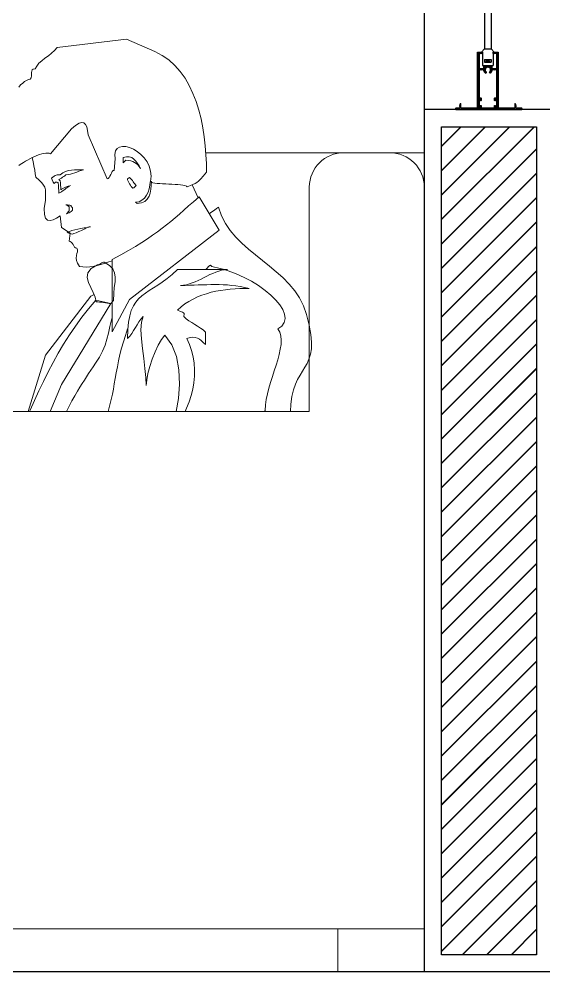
# Model space of a CAD drawing. Header units: inches. Extents: x 0.9 to 45.9, y 0.4 to 30.4.
# Drawn here: x 28.966 to 29.574, y 2.502 to 3.607 of the extents above; entities that cross this region are included whole.
import ezdxf

# ---------------------------------------------------------------- set-up
doc = ezdxf.new("R2010")
doc.units = ezdxf.units.IN
doc.header["$MEASUREMENT"] = 0
for name, color, linetype in [('MUEBLES', 8, 'Continuous'), ('MUROS', 9, 'Continuous'), ('S-VIDRIO', 4, 'Continuous'), ('SOMBREADO', 1, 'Continuous')]:
    doc.layers.add(name, color=color, linetype=linetype)
doc.layers.add('personas', color=21, linetype='Continuous', lineweight=0)

# ---------------------------------------------------------------- blocks, each defined once
blk = doc.blocks.new('*X44')
at = {"color": 0}
for p, q in [((881.03, 241.8), (882.17, 242.95)), ((881.03, 241.98), (882, 242.95)), ((881.03, 242.15), (881.82, 242.95)), ((881.03, 242.33), (881.64, 242.95)), ((881.03, 242.51), (881.46, 242.95)), ((881.03, 242.68), (881.29, 242.95)), ((881.03, 242.86), (881.11, 242.95)), ((881.03, 241.62), (881.68, 242.27)), ((881.03, 241.45), (881.68, 242.1)), ((881.03, 241.27), (881.68, 241.92)), ((881.03, 241.09), (881.68, 241.74)), ((881.03, 240.92), (881.68, 241.57)), ((881.03, 240.74), (881.68, 241.39)), ((881.03, 240.56), (881.68, 241.21)), ((881.03, 240.39), (881.68, 241.04)), ((881.03, 240.21), (881.68, 240.86)), ((881.03, 240.03), (881.68, 240.68)), ((881.03, 239.86), (881.68, 240.51)), ((881.03, 239.68), (881.68, 240.33)), ((881.03, 239.5), (881.68, 240.15)), ((881.03, 239.33), (881.68, 239.98)), ((881.03, 239.15), (881.68, 239.8)), ((881.03, 238.97), (881.68, 239.62)), ((881.03, 238.8), (881.68, 239.45)), ((881.03, 238.62), (881.68, 239.27)), ((881.03, 238.44), (881.68, 239.09)), ((881.03, 238.27), (881.68, 238.92)), ((881.03, 238.09), (881.68, 238.74)), ((881.7, 242.3), (882.35, 242.95)), ((881.88, 242.3), (882.53, 242.95)), ((882.05, 242.3), (882.7, 242.95)), ((882.23, 242.3), (882.88, 242.95)), ((882.41, 242.3), (883.06, 242.95)), ((882.58, 242.3), (883.23, 242.95)), ((882.76, 242.3), (883.28, 242.81)), ((882.94, 242.3), (883.28, 242.64)), ((883.11, 242.3), (883.28, 242.46)), ((888.28, 242.33), (888.89, 242.95)), ((888.28, 242.51), (888.71, 242.95)), ((888.28, 242.69), (888.54, 242.95)), ((888.28, 242.86), (888.36, 242.95)), ((888.42, 242.3), (889.07, 242.95)), ((888.59, 242.3), (889.24, 242.95)), ((888.77, 242.3), (889.42, 242.95)), ((888.95, 242.3), (889.6, 242.95)), ((889.12, 242.3), (889.77, 242.95)), ((889.3, 242.3), (889.95, 242.95)), ((889.48, 242.3), (890.13, 242.95)), ((889.65, 242.3), (890.3, 242.95)), ((889.83, 242.3), (890.48, 242.95)), ((889.88, 242.17), (890.53, 242.82)), ((889.88, 241.99), (890.53, 242.64)), ((889.88, 241.81), (890.53, 242.46)), ((889.88, 241.64), (890.53, 242.29)), ((889.88, 241.46), (890.53, 242.11)), ((889.88, 241.28), (890.53, 241.93)), ((889.88, 241.11), (890.53, 241.76)), ((889.88, 240.93), (890.53, 241.58)), ((889.88, 240.75), (890.53, 241.4)), ((889.88, 240.57), (890.53, 241.22)), ((889.88, 240.4), (890.53, 241.05)), ((889.88, 240.22), (890.53, 240.87)), ((889.88, 240.04), (890.53, 240.69)), ((889.88, 239.87), (890.53, 240.52)), ((889.88, 239.69), (890.53, 240.34)), ((889.88, 239.51), (890.53, 240.16)), ((889.88, 239.34), (890.53, 239.99)), ((889.88, 239.16), (890.53, 239.81)), ((889.88, 238.98), (890.53, 239.63)), ((889.88, 238.81), (890.53, 239.46)), ((889.88, 238.63), (890.53, 239.28)), ((889.88, 238.45), (890.53, 239.1)), ((889.88, 238.28), (890.53, 238.93)), ((889.88, 238.1), (890.53, 238.75)), ((881.03, 237.91), (881.68, 238.56)), ((881.03, 237.74), (881.68, 238.39)), ((881.03, 237.56), (881.68, 238.21)), ((881.03, 237.38), (881.68, 238.03)), ((881.03, 237.2), (881.68, 237.85)), ((881.03, 237.03), (881.68, 237.68)), ((881.03, 236.85), (881.68, 237.5)), ((881.03, 236.67), (881.68, 237.32)), ((881.03, 236.5), (881.68, 237.15)), ((881.03, 236.32), (881.68, 236.97)), ((881.03, 236.14), (881.68, 236.79)), ((881.03, 235.97), (881.68, 236.62)), ((881.03, 235.79), (881.68, 236.44)), ((881.03, 235.61), (881.68, 236.26)), ((881.03, 235.44), (881.68, 236.09)), ((881.03, 235.26), (881.68, 235.91)), ((881.03, 235.08), (881.68, 235.73)), ((881.03, 234.91), (881.68, 235.56)), ((881.03, 234.73), (881.68, 235.38)), ((881.03, 234.2), (882.17, 235.35)), ((881.03, 234.38), (882, 235.35)), ((881.03, 234.55), (881.82, 235.35)), ((881.03, 234.02), (881.68, 234.67)), ((881.03, 233.85), (881.68, 234.5)), ((881.03, 233.67), (881.68, 234.32)), ((881.7, 234.7), (882.35, 235.35)), ((881.88, 234.7), (882.53, 235.35)), ((882.05, 234.7), (882.7, 235.35)), ((882.23, 234.7), (882.88, 235.35)), ((882.41, 234.7), (883.06, 235.35)), ((882.58, 234.7), (883.23, 235.35)), ((882.76, 234.7), (883.41, 235.35)), ((882.94, 234.7), (883.59, 235.35)), ((883.11, 234.7), (883.76, 235.35)), ((883.29, 234.7), (885.34, 236.75)), ((883.47, 234.7), (885.52, 236.75)), ((883.64, 234.7), (885.69, 236.75)), ((883.82, 234.7), (885.87, 236.75)), ((883.88, 234.58), (886.05, 236.75)), ((883.88, 235.46), (885.16, 236.75)), ((883.88, 235.64), (884.99, 236.75)), ((883.88, 235.81), (884.81, 236.75)), ((883.88, 235.99), (884.63, 236.75)), ((883.88, 236.17), (884.46, 236.75)), ((883.88, 236.34), (884.28, 236.75)), ((883.88, 236.52), (884.1, 236.75)), ((883.88, 236.7), (883.93, 236.75)), ((883.9, 234.42), (884.6, 235.12)), ((883.92, 234.27), (884.54, 234.89)), ((883.96, 234.13), (884.53, 234.69)), ((884.01, 234), (884.54, 234.53)), ((884.06, 233.88), (884.57, 234.38)), ((885.35, 235.87), (886.22, 236.75)), ((885.59, 235.93), (886.4, 236.75)), ((885.78, 235.95), (886.58, 236.75)), ((885.94, 235.94), (886.76, 236.75)), ((886.09, 235.91), (886.93, 236.75)), ((886.23, 235.86), (887.11, 236.75)), ((886.35, 235.81), (887.29, 236.75)), ((886.46, 235.74), (887.46, 236.75)), ((886.53, 233.51), (887.68, 234.66)), ((886.56, 235.67), (887.64, 236.75)), ((886.57, 233.38), (887.66, 234.47)), ((886.65, 235.59), (887.68, 236.61)), ((886.74, 235.49), (887.68, 236.43)), ((886.75, 233.91), (888.18, 235.35)), ((886.81, 235.39), (887.68, 236.25)), ((886.88, 235.28), (887.68, 236.08)), ((886.94, 235.16), (887.68, 235.9)), ((886.96, 234.3), (888.01, 235.35)), ((886.98, 235.03), (887.68, 235.72)), ((887.01, 234.88), (887.68, 235.55)), ((887.01, 234.53), (887.83, 235.35)), ((887.03, 234.72), (887.68, 235.37)), ((887.71, 234.7), (888.36, 235.35)), ((887.89, 234.7), (888.54, 235.35)), ((888.06, 234.7), (888.71, 235.35)), ((888.24, 234.7), (888.89, 235.35)), ((888.42, 234.7), (889.07, 235.35)), ((888.59, 234.7), (889.24, 235.35)), ((888.77, 234.7), (889.42, 235.35)), ((888.95, 234.7), (889.6, 235.35)), ((889.12, 234.7), (889.77, 235.35)), ((889.3, 234.7), (890.53, 235.92)), ((889.48, 234.7), (890.53, 235.74)), ((889.66, 234.7), (890.53, 235.57)), ((889.83, 234.7), (890.53, 235.39)), ((889.88, 237.92), (890.53, 238.57)), ((889.88, 237.75), (890.53, 238.4)), ((889.88, 237.57), (890.53, 238.22)), ((889.88, 237.39), (890.53, 238.04)), ((889.88, 237.22), (890.53, 237.87)), ((889.88, 237.04), (890.53, 237.69)), ((889.88, 236.86), (890.53, 237.51)), ((889.88, 236.69), (890.53, 237.34)), ((889.88, 236.51), (890.53, 237.16)), ((889.88, 236.33), (890.53, 236.98)), ((889.88, 236.16), (890.53, 236.81)), ((889.88, 235.98), (890.53, 236.63)), ((889.88, 235.8), (890.53, 236.45)), ((889.88, 235.63), (890.53, 236.28)), ((889.88, 235.45), (890.53, 236.1)), ((889.88, 234.56), (890.53, 235.21)), ((889.88, 234.39), (890.53, 235.04)), ((889.88, 234.21), (890.53, 234.86)), ((889.88, 234.03), (890.53, 234.68)), ((889.88, 233.86), (890.53, 234.51)), ((889.88, 233.68), (890.53, 234.33)), ((881.03, 233.49), (881.68, 234.14)), ((881.03, 233.32), (881.68, 233.97)), ((881.03, 233.14), (881.68, 233.79)), ((881.03, 232.96), (881.68, 233.61)), ((881.03, 232.79), (881.68, 233.44)), ((881.03, 232.61), (881.68, 233.26)), ((881.03, 232.43), (881.68, 233.08)), ((881.03, 232.26), (881.68, 232.91)), ((881.03, 232.08), (881.68, 232.73)), ((881.03, 231.9), (881.68, 232.55)), ((881.03, 231.72), (881.68, 232.37)), ((881.03, 231.55), (881.68, 232.2)), ((881.03, 231.37), (881.68, 232.02)), ((881.03, 231.19), (881.68, 231.84)), ((881.03, 231.02), (881.68, 231.67)), ((881.03, 230.84), (881.68, 231.49)), ((881.03, 230.66), (881.68, 231.31)), ((881.03, 230.49), (881.68, 231.14)), ((881.03, 230.31), (881.68, 230.96)), ((881.03, 230.13), (881.68, 230.78)), ((881.03, 229.96), (881.68, 230.61)), ((881.03, 229.78), (881.68, 230.43)), ((881.03, 229.6), (881.68, 230.25)), ((881.03, 229.43), (881.68, 230.08)), ((881.03, 229.25), (881.68, 229.9)), ((884.12, 233.76), (884.61, 234.25)), ((884.19, 233.65), (884.66, 234.13)), ((884.26, 233.55), (884.73, 234.01)), ((884.34, 233.45), (884.8, 233.91)), ((884.43, 233.36), (884.89, 233.82)), ((886.65, 233.29), (887.62, 234.26)), ((886.77, 233.23), (887.54, 234)), ((886.96, 233.24), (887.34, 233.62)), ((889.88, 233.5), (890.53, 234.15)), ((889.88, 233.33), (890.53, 233.98)), ((889.88, 233.15), (890.53, 233.8)), ((889.88, 232.97), (890.53, 233.62)), ((889.88, 232.8), (890.53, 233.45)), ((889.88, 232.62), (890.53, 233.27)), ((889.88, 232.44), (890.53, 233.09)), ((889.88, 232.27), (890.53, 232.92)), ((889.88, 232.09), (890.53, 232.74)), ((889.88, 231.91), (890.53, 232.56)), ((889.88, 231.74), (890.53, 232.39)), ((889.88, 231.56), (890.53, 232.21)), ((889.88, 231.38), (890.53, 232.03)), ((889.88, 231.21), (890.53, 231.86)), ((889.88, 231.03), (890.53, 231.68)), ((889.88, 230.85), (890.53, 231.5)), ((889.88, 230.68), (890.53, 231.33)), ((889.88, 230.5), (890.53, 231.15)), ((889.88, 230.32), (890.53, 230.97)), ((889.88, 230.14), (890.53, 230.79)), ((889.88, 229.97), (890.53, 230.62)), ((889.88, 229.79), (890.53, 230.44)), ((889.88, 229.61), (890.53, 230.26)), ((889.88, 229.44), (890.53, 230.09)), ((889.88, 229.26), (890.53, 229.91)), ((881.03, 229.07), (881.68, 229.72)), ((881.03, 228.9), (881.68, 229.55)), ((881.03, 228.72), (881.68, 229.37)), ((881.03, 228.54), (881.68, 229.19)), ((881.03, 228.37), (881.68, 229.02)), ((881.03, 228.19), (881.68, 228.84)), ((881.03, 228.01), (881.68, 228.66)), ((881.03, 227.84), (881.68, 228.49)), ((881.03, 227.66), (881.68, 228.31)), ((881.03, 227.48), (881.68, 228.13)), ((881.03, 227.31), (881.68, 227.96)), ((881.03, 227.13), (881.68, 227.78)), ((881.03, 226.95), (881.68, 227.6)), ((881.03, 226.78), (881.68, 227.43)), ((881.03, 226.6), (881.68, 227.25)), ((881.03, 226.42), (881.68, 227.07)), ((881.03, 226.24), (881.68, 226.89)), ((881.03, 226.07), (881.68, 226.72)), ((881.03, 225.89), (881.68, 226.54)), ((881.03, 225.71), (881.68, 226.36)), ((881.03, 225.54), (881.68, 226.19)), ((881.03, 225.36), (881.68, 226.01)), ((881.03, 225.18), (881.68, 225.83)), ((881.03, 225.01), (881.68, 225.66)), ((881.03, 224.83), (881.68, 225.48)), ((889.88, 229.08), (890.53, 229.73)), ((889.88, 228.91), (890.53, 229.56)), ((889.88, 228.73), (890.53, 229.38)), ((889.88, 228.55), (890.53, 229.2)), ((889.88, 228.38), (890.53, 229.03)), ((889.88, 228.2), (890.53, 228.85)), ((889.88, 228.02), (890.53, 228.67)), ((889.88, 227.85), (890.53, 228.5)), ((889.88, 227.67), (890.53, 228.32)), ((889.88, 227.49), (890.53, 228.14)), ((889.88, 227.32), (890.53, 227.97)), ((889.88, 227.14), (890.53, 227.79)), ((889.88, 226.96), (890.53, 227.61)), ((889.88, 226.79), (890.53, 227.44)), ((889.88, 226.61), (890.53, 227.26)), ((889.88, 226.43), (890.53, 227.08)), ((889.88, 226.26), (890.53, 226.91)), ((889.88, 226.08), (890.53, 226.73)), ((889.88, 225.9), (890.53, 226.55)), ((889.88, 225.73), (890.53, 226.38)), ((889.88, 225.55), (890.53, 226.2)), ((889.88, 225.37), (890.53, 226.02)), ((889.88, 225.2), (890.53, 225.85)), ((889.88, 225.02), (890.53, 225.67)), ((889.88, 224.84), (890.53, 225.49)), ((881.03, 224.65), (881.68, 225.3)), ((881.03, 224.48), (881.68, 225.13)), ((881.03, 224.3), (881.68, 224.95)), ((881.03, 224.12), (881.68, 224.77)), ((881.03, 223.95), (881.68, 224.6)), ((881.03, 223.77), (881.68, 224.42)), ((881.03, 223.59), (881.68, 224.24)), ((881.03, 223.42), (881.68, 224.07)), ((881.03, 223.24), (881.68, 223.89)), ((881.03, 223.06), (881.68, 223.71)), ((881.03, 222.89), (881.68, 223.54)), ((881.03, 222.71), (881.68, 223.36)), ((881.03, 222.53), (881.68, 223.18)), ((881.03, 222.36), (881.68, 223.01)), ((881.03, 222.18), (881.68, 222.83)), ((881.03, 222), (881.68, 222.65)), ((881.03, 221.83), (881.68, 222.48)), ((881.03, 221.65), (881.68, 222.3)), ((881.03, 221.47), (881.68, 222.12)), ((881.03, 221.29), (881.68, 221.94)), ((881.03, 221.12), (881.68, 221.77)), ((881.03, 220.94), (881.78, 221.7)), ((881.03, 220.76), (881.96, 221.7)), ((881.03, 220.59), (882.14, 221.7)), ((881.03, 220.41), (882.31, 221.7)), ((881.78, 220.99), (882.49, 221.7)), ((882.01, 221.04), (882.62, 221.65)), ((882.13, 220.98), (882.7, 221.56)), ((882.2, 220.88), (882.73, 221.4)), ((882.23, 220.73), (882.73, 221.23)), ((882.23, 220.56), (882.73, 221.05)), ((888.83, 220.61), (890.53, 222.31)), ((888.83, 221.32), (889.21, 221.7)), ((888.83, 221.14), (889.38, 221.7)), ((888.83, 220.96), (889.56, 221.7)), ((888.83, 220.79), (889.74, 221.7)), ((888.83, 221.5), (889.02, 221.69)), ((888.87, 220.48), (890.53, 222.13)), ((889.62, 221.05), (890.53, 221.96)), ((889.75, 221), (890.53, 221.78)), ((889.84, 220.91), (890.53, 221.6)), ((889.88, 224.66), (890.53, 225.31)), ((889.88, 224.49), (890.53, 225.14)), ((889.88, 224.31), (890.53, 224.96)), ((889.88, 224.13), (890.53, 224.78)), ((889.88, 223.96), (890.53, 224.61)), ((889.88, 223.78), (890.53, 224.43)), ((889.88, 223.6), (890.53, 224.25)), ((889.88, 223.43), (890.53, 224.08)), ((889.88, 223.25), (890.53, 223.9)), ((889.88, 223.07), (890.53, 223.72)), ((889.88, 222.9), (890.53, 223.55)), ((889.88, 222.72), (890.53, 223.37)), ((889.88, 222.54), (890.53, 223.19)), ((889.88, 222.37), (890.53, 223.02)), ((889.88, 222.19), (890.53, 222.84)), ((889.88, 222.01), (890.53, 222.66)), ((889.88, 221.84), (890.53, 222.49)), ((889.88, 220.78), (890.53, 221.43)), ((889.88, 220.6), (890.53, 221.25)), ((889.88, 220.42), (890.53, 221.07)), ((881.03, 220.23), (881.74, 220.95)), ((881.03, 220.06), (881.68, 220.71)), ((881.03, 219.88), (881.68, 220.53)), ((881.03, 219.7), (881.68, 220.35)), ((881.03, 219.53), (881.68, 220.18)), ((881.03, 219.35), (881.68, 220)), ((881.03, 219.17), (881.68, 219.82)), ((881.03, 219), (881.68, 219.65)), ((881.03, 218.82), (881.68, 219.47)), ((881.03, 218.64), (881.68, 219.29)), ((881.03, 218.47), (881.68, 219.12)), ((881.03, 218.29), (881.68, 218.94)), ((881.03, 218.11), (881.68, 218.76)), ((881.03, 217.94), (881.68, 218.59)), ((881.03, 217.76), (881.68, 218.41)), ((881.03, 217.58), (881.68, 218.23)), ((881.03, 217.41), (881.68, 218.06)), ((881.03, 217.23), (881.68, 217.88)), ((881.03, 217.05), (881.68, 217.7)), ((881.1, 216.95), (881.72, 217.57)), ((881.27, 216.95), (881.81, 217.49)), ((881.45, 216.95), (881.95, 217.45)), ((881.63, 216.95), (882.72, 218.04)), ((881.8, 216.95), (882.73, 217.87)), ((881.98, 216.95), (882.72, 217.69)), ((882.22, 217.01), (882.67, 217.46)), ((882.23, 218.08), (882.42, 218.26)), ((882.23, 217.9), (882.58, 218.25)), ((882.23, 217.72), (882.68, 218.17)), ((882.3, 220.45), (882.73, 220.87)), ((882.41, 220.38), (882.73, 220.7)), ((882.64, 220.43), (882.67, 220.46)), ((888.83, 217.96), (889.13, 218.27)), ((888.83, 217.78), (889.25, 218.2)), ((888.84, 217.62), (889.32, 218.09)), ((888.88, 217.48), (889.33, 217.93)), ((888.93, 217.36), (889.33, 217.75)), ((888.97, 220.4), (889.33, 220.76)), ((889, 217.25), (889.35, 217.6)), ((889.09, 217.16), (889.43, 217.5)), ((889.12, 220.38), (889.32, 220.57)), ((889.19, 217.08), (889.56, 217.45)), ((889.3, 217.02), (890.53, 218.24)), ((889.43, 216.97), (890.53, 218.07)), ((889.58, 216.95), (890.53, 217.89)), ((889.76, 216.95), (890.53, 217.71)), ((889.88, 220.25), (890.53, 220.9)), ((889.88, 220.07), (890.53, 220.72)), ((889.88, 219.89), (890.53, 220.54)), ((889.88, 219.72), (890.53, 220.37)), ((889.88, 219.54), (890.53, 220.19)), ((889.88, 219.36), (890.53, 220.01)), ((889.88, 219.18), (890.53, 219.83)), ((889.88, 219.01), (890.53, 219.66)), ((889.88, 218.83), (890.53, 219.48)), ((889.88, 218.65), (890.53, 219.3)), ((889.88, 218.48), (890.53, 219.13)), ((889.88, 218.3), (890.53, 218.95)), ((889.88, 218.12), (890.53, 218.77)), ((889.88, 217.95), (890.53, 218.6)), ((889.88, 217.77), (890.53, 218.42)), ((889.94, 216.95), (890.53, 217.54)), ((890.11, 216.95), (890.53, 217.36)), ((890.29, 216.95), (890.53, 217.18)), ((890.47, 216.95), (890.53, 217.01))]:
    blk.add_line(p, q, dxfattribs=at)

msp = doc.modelspace()

# ---------------------------------------------------------------- hatches: boundary and pattern name
h = msp.add_hatch()
h.set_pattern_fill('JIS_LC_20', color=250, scale=0.001, style=0)
h.set_pattern_definition([(45, (-1827.45949, -907.06264), (-0.01414213562, 0.01414213562), []), (45, (-1827.45909, -907.06264), (-0.01414213562, 0.01414213562), [])])
h.paths.add_polyline_path([(29.4549, 3.4824), (29.5649, 3.4824), (29.5649, 2.5224), (29.4549, 2.5224)])

# ---------------------------------------------------------------- linework, layer by layer
at = {"color": 250, "elevation": -0.074}
msp.add_lwpolyline([(29.4549, 3.4824), (29.5649, 3.4824), (29.5649, 2.5224), (29.4549, 2.5224)], close=True, dxfattribs=at)
at = {"layer": 'MUEBLES', "lineweight": 15}
for p, q in [((29.3518, 3.4524, -0.074), (29.1818, 3.4524, -0.074)), ((29.3418, 3.4524, -0.074), (29.3618, 3.4524, -0.074)), ((29.3018, 3.4124, -0.074), (29.3018, 3.1524, -0.074)), ((29.4349, 3.4124, -0.074), (29.4349, 2.5524, -0.074)), ((29.3018, 3.1524, -0.074), (28.8668, 3.1524, -0.074))]:
    msp.add_line(p, q, dxfattribs=at)
at = {"layer": 'MUEBLES', "lineweight": 0}
for p, q in [((29.4351, 3.4524, -0.074), (29.1818, 3.4524, -0.074)), ((29.4349, 2.5524, -0.074), (28.6728, 2.5524, -0.074)), ((29.3349, 2.5524, -0.074), (29.3349, 2.5024, -0.074))]:
    msp.add_line(p, q, dxfattribs=at)
at = {"layer": 'MUEBLES', "lineweight": 15}
for centre, start, end in [((29.3418, 3.4124, -0.074), 90, 180), ((29.3949, 3.4124, -0.074), 0, 90)]:
    msp.add_arc(centre, 0.04, start, end, dxfattribs=at)
at = {"layer": 'MUROS'}
for p, q in [((29.4349, 5.2024, -0.074), (29.4349, 2.5024, -0.074)), ((29.4349, 3.5248, -0.074), (29.4349, 2.5024, -0.074)), ((29.5849, 3.5024, -0.074), (29.4349, 3.5024, -0.074)), ((35.0849, 2.5024, -0.074), (20.9849, 2.5024, -0.074))]:
    msp.add_line(p, q, dxfattribs=at)
at = {"layer": 'personas', "linetype": 'Continuous', "elevation": -0.074}
for points in [[(28.9651, 3.5285), (28.9674, 3.531), (28.9699, 3.5331), (28.972, 3.5348), (28.9742, 3.5362), (28.9763, 3.5371), (28.9785, 3.5375), (28.9795, 3.5394), (28.9799, 3.5415), (28.98, 3.5434), (28.98, 3.5454), (28.9802, 3.5471), (28.9807, 3.5483), (28.982, 3.5492), (28.9842, 3.5496), (28.986, 3.5529), (28.9886, 3.5561), (28.992, 3.559), (28.9956, 3.562), (28.9995, 3.5648), (29.0032, 3.5678), (29.0067, 3.5709), (29.0098, 3.5745), (29.0899, 3.5839)], [(29.0899, 3.5839), (29.1227, 3.5697), (29.1313, 3.5653), (29.139, 3.5599), (29.146, 3.5536), (29.1522, 3.5466), (29.1578, 3.5387), (29.1627, 3.5303), (29.1669, 3.5212), (29.1706, 3.5117), (29.1737, 3.5019), (29.1764, 3.4917), (29.1783, 3.4814), (29.1801, 3.4708), (29.1813, 3.4603), (29.182, 3.45), (29.1825, 3.4398), (29.1827, 3.4298), (29.179, 3.4253), (29.176, 3.4219), (29.1736, 3.4195), (29.1715, 3.4179), (29.1694, 3.4167), (29.1669, 3.4156), (29.1641, 3.4144), (29.1604, 3.4128), (29.1594, 3.4137), (29.1576, 3.4142), (29.1553, 3.4147), (29.1527, 3.4151), (29.1496, 3.4155), (29.1462, 3.4156), (29.1427, 3.4158), (29.139, 3.416), (29.1354, 3.4161), (29.1318, 3.4161), (29.1285, 3.4165), (29.1255, 3.4167), (29.1227, 3.417), (29.1206, 3.4176), (29.1189, 3.4181), (29.1178, 3.419), (29.1185, 3.4253), (29.118, 3.4311), (29.1162, 3.4367), (29.1138, 3.4417), (29.1105, 3.4463), (29.1066, 3.4503), (29.1024, 3.4538), (29.098, 3.4565), (29.0936, 3.4584), (29.0892, 3.4595), (29.0854, 3.4596), (29.0819, 3.4589), (29.0793, 3.4572), (29.0773, 3.4544), (29.0764, 3.4503), (29.0768, 3.4451), (29.0759, 3.4319), (29.0747, 3.4316), (29.0736, 3.4304), (29.0726, 3.4288), (29.0717, 3.427), (29.0708, 3.4251), (29.0698, 3.4235), (29.0687, 3.4223), (29.0675, 3.4219), (29.0456, 3.473), (29.0449, 3.4782), (29.044, 3.4822), (29.0426, 3.4852), (29.0407, 3.487), (29.0382, 3.4873), (29.0351, 3.4865), (29.031, 3.484), (29.0263, 3.4801), (29.0019, 3.451), (29.0004, 3.4517), (28.9986, 3.4519), (28.9965, 3.4519), (28.9942, 3.4516), (28.9918, 3.451), (28.9891, 3.4502), (28.9863, 3.4491), (28.9837, 3.4479), (28.9809, 3.4467), (28.9781, 3.4452), (28.9755, 3.4438), (28.973, 3.4424), (28.9707, 3.4412), (28.9686, 3.4398), (28.9669, 3.4388), (28.9653, 3.4377)], [(29.0863, 3.4468), (29.0899, 3.4477), (29.0931, 3.4475), (29.0961, 3.4467), (29.0987, 3.4449), (29.1008, 3.4426), (29.1029, 3.44), (29.1047, 3.437), (29.1063, 3.434), (29.1047, 3.4363), (29.1031, 3.4382), (29.1013, 3.44), (29.0994, 3.4412), (29.0973, 3.4423), (29.0949, 3.4431), (29.0922, 3.4435), (29.0894, 3.4437), (29.0863, 3.4405), (29.0863, 3.4423), (29.0863, 3.4442), (29.0863, 3.4458), (29.0863, 3.4468)], [(29.0733, 3.3271), (29.0684, 3.3253), (29.0628, 3.3236), (29.0575, 3.322), (29.0524, 3.3208), (29.0477, 3.3201), (29.0433, 3.3197), (29.0393, 3.3199), (29.0356, 3.3204), (29.0331, 3.3241), (29.0319, 3.3273), (29.0317, 3.3302), (29.0321, 3.3331), (29.0326, 3.3355), (29.0331, 3.3376), (29.0331, 3.3397), (29.0323, 3.3416), (29.031, 3.342), (29.0298, 3.3429), (29.0289, 3.3443), (29.0281, 3.3459), (29.027, 3.3473), (29.0261, 3.3487), (29.0249, 3.3495), (29.0237, 3.3499), (29.0246, 3.3592), (29.0147, 3.3655), (29.0132, 3.3793), (29.009, 3.3765), (29.0049, 3.3746), (29.0014, 3.3737), (28.9984, 3.3741), (28.9962, 3.3764), (28.9949, 3.3807), (28.9948, 3.3876), (28.996, 3.3972), (28.9962, 3.4023), (28.9963, 3.4062), (28.996, 3.4095), (28.9953, 3.4123), (28.994, 3.4147), (28.992, 3.4174), (28.989, 3.4204), (28.9851, 3.424), (28.9844, 3.4277), (28.9837, 3.4323), (28.9828, 3.437), (28.9818, 3.4421), (28.9806, 3.4465)], [(29.0077, 3.4183), (29.0062, 3.4167), (29.0051, 3.4183), (29.004, 3.4209), (29.003, 3.423), (29.0046, 3.4242), (29.0062, 3.4253), (29.0074, 3.426), (29.0084, 3.4263), (29.0097, 3.4267), (29.0107, 3.4268), (29.0119, 3.4268), (29.0133, 3.4268), (29.0161, 3.4291), (29.0193, 3.4307), (29.0228, 3.4318), (29.0263, 3.4323), (29.0298, 3.4326), (29.0335, 3.4326), (29.037, 3.4325), (29.0403, 3.4325), (29.0375, 3.4318), (29.0347, 3.4309), (29.0323, 3.43), (29.03, 3.4291), (29.0275, 3.4283), (29.0251, 3.4275), (29.0225, 3.427), (29.0196, 3.4268), (29.0193, 3.4265), (29.0186, 3.4256), (29.0174, 3.4247), (29.016, 3.4239), (29.0146, 3.423), (29.0133, 3.4221), (29.0123, 3.4216), (29.0118, 3.4214), (29.0133, 3.4198), (29.0135, 3.4174), (29.0137, 3.4147), (29.0139, 3.4119), (29.014, 3.4095), (29.0149, 3.4102), (29.0161, 3.4109), (29.0177, 3.4116), (29.0193, 3.4125), (29.0211, 3.4132), (29.0226, 3.4137), (29.0242, 3.414), (29.0253, 3.4142), (29.0237, 3.4135), (29.0219, 3.4125), (29.0202, 3.4112), (29.0184, 3.4098), (29.0167, 3.4084), (29.0149, 3.4072), (29.0133, 3.4062), (29.0118, 3.4055), (29.0116, 3.4084), (29.0114, 3.4114), (29.0111, 3.4144), (29.0109, 3.4174), (29.0104, 3.4179), (29.0097, 3.4181), (29.0088, 3.4183), (29.0077, 3.4183)], [(29.091, 3.4221), (29.0913, 3.4209), (29.0921, 3.4193), (29.0927, 3.4179), (29.0936, 3.4163), (29.0945, 3.4147), (29.0956, 3.4133), (29.0966, 3.4121), (29.0975, 3.4111), (29.0984, 3.4118), (29.0994, 3.4126), (29.1005, 3.4135), (29.1013, 3.4142), (29.1005, 3.4153), (29.0996, 3.4163), (29.0987, 3.4174), (29.0977, 3.4188), (29.0968, 3.42), (29.0957, 3.4212), (29.0947, 3.4225), (29.0935, 3.4237), (29.091, 3.4221)], [(29.1173, 3.4183), (29.1171, 3.4146), (29.1162, 3.4105), (29.115, 3.4067), (29.1131, 3.403), (29.1108, 3.3998), (29.1078, 3.3974), (29.1045, 3.3956), (29.1006, 3.3951), (29.1022, 3.3935), (29.1073, 3.3941), (29.1112, 3.3958), (29.1141, 3.3984), (29.1162, 3.4018), (29.1176, 3.4056), (29.1183, 3.41), (29.1187, 3.4144), (29.1189, 3.419), (29.1187, 3.419), (29.1183, 3.419), (29.1178, 3.4186), (29.1173, 3.4183)], [(29.1659, 3.4152), (29.1685, 3.4102), (29.1732, 3.4002), (29.1732, 3.4004)], [(29.0733, 3.3285), (29.0735, 3.2447), (29.0936, 3.282), (29.1972, 3.3627), (29.1741, 3.4011), (29.1678, 3.3956), (29.1618, 3.3906), (29.1564, 3.3858), (29.1513, 3.3813), (29.1462, 3.3769), (29.1413, 3.3728), (29.1364, 3.3688), (29.1313, 3.3648), (29.1261, 3.3608), (29.1203, 3.3567), (29.1143, 3.3527), (29.1077, 3.3483), (29.1003, 3.3437), (29.0922, 3.339), (29.0833, 3.3339), (29.0733, 3.3285)], [(29.0196, 3.392), (29.0209, 3.3914), (29.0219, 3.3907), (29.023, 3.3902), (29.0237, 3.3895), (29.0237, 3.3848), (29.0205, 3.3816), (29.0212, 3.382), (29.0223, 3.3825), (29.0235, 3.3828), (29.0246, 3.3835), (29.0258, 3.3841), (29.0267, 3.3848), (29.0274, 3.3855), (29.0275, 3.3864), (29.0275, 3.3879), (29.0274, 3.3888), (29.0268, 3.3893), (29.0261, 3.3899), (29.026, 3.3913), (29.0251, 3.3913), (29.0242, 3.3914), (29.0233, 3.3914), (29.0226, 3.3916), (29.0217, 3.3918), (29.0211, 3.3918), (29.0203, 3.392), (29.0196, 3.392)], [(29.2799, 3.1524), (29.2802, 3.1607), (29.2814, 3.1697), (29.2833, 3.1774), (29.2856, 3.1839), (29.2882, 3.1895), (29.291, 3.1944), (29.2938, 3.1991), (29.2966, 3.2035), (29.2993, 3.2081), (29.3014, 3.2131), (29.3031, 3.2186), (29.3042, 3.2251), (29.3043, 3.2328), (29.3036, 3.2417), (29.3017, 3.2524), (29.2987, 3.2649), (29.2952, 3.2749), (29.2905, 3.284), (29.2849, 3.2924), (29.2784, 3.3001), (29.2712, 3.3075), (29.2635, 3.3143), (29.2556, 3.321), (29.2474, 3.3274), (29.2393, 3.3339), (29.2312, 3.3406), (29.2237, 3.3474), (29.2165, 3.3544), (29.2102, 3.3622), (29.2046, 3.3704), (29.1999, 3.3793), (29.1965, 3.3892), (29.1943, 3.3876), (29.1918, 3.3858), (29.1888, 3.3837), (29.1859, 3.3815)], [(29.0482, 3.3665), (29.0445, 3.3658), (29.0409, 3.3653), (29.0372, 3.3644), (29.0337, 3.3637), (29.0302, 3.3629), (29.0268, 3.362), (29.0239, 3.3611), (29.0212, 3.3602), (29.0226, 3.3595), (29.0237, 3.359), (29.0247, 3.3585), (29.026, 3.3583), (29.0274, 3.3581), (29.0291, 3.3587), (29.0316, 3.3595), (29.0347, 3.3609), (29.0361, 3.3613), (29.0377, 3.362), (29.0396, 3.3629), (29.0416, 3.3641), (29.0433, 3.3651), (29.0452, 3.366), (29.0468, 3.3665), (29.0482, 3.3665)], [(29.0733, 3.3185), (29.0733, 3.3285)], [(29.0565, 3.3222), (29.0489, 3.3182), (29.0452, 3.3132), (29.0445, 3.3078), (29.0459, 3.302), (29.0486, 3.2961), (29.0514, 3.2903), (29.0538, 3.2847), (29.0549, 3.2794), (29.0568, 3.2794), (29.0587, 3.2791), (29.061, 3.2789), (29.0633, 3.2785), (29.0656, 3.2782), (29.0679, 3.278), (29.0698, 3.2777), (29.0717, 3.2777), (29.0749, 3.281), (29.0752, 3.2891), (29.0759, 3.2962), (29.0768, 3.3026), (29.077, 3.3082), (29.0763, 3.3131), (29.0742, 3.3176), (29.0703, 3.3217), (29.064, 3.3255), (29.0633, 3.3253), (29.0624, 3.325), (29.0614, 3.3245), (29.0601, 3.3239), (29.0591, 3.3232), (29.058, 3.3227), (29.0572, 3.3224), (29.0565, 3.3222)], [(29.149, 3.2696), (29.1532, 3.2735), (29.1576, 3.277), (29.1623, 3.2799), (29.1671, 3.2827), (29.1722, 3.2852), (29.1773, 3.2871), (29.1825, 3.2889), (29.1879, 3.2905), (29.1934, 3.2917), (29.199, 3.2927), (29.2046, 3.2934), (29.2102, 3.2941), (29.2158, 3.2945), (29.2213, 3.2948), (29.2269, 3.295), (29.2323, 3.295), (29.227, 3.2962), (29.2218, 3.2973), (29.2167, 3.298), (29.2118, 3.2985), (29.2069, 3.299), (29.202, 3.2992), (29.1972, 3.2994), (29.1925, 3.2994), (29.1878, 3.2994), (29.183, 3.2992), (29.1781, 3.2992), (29.1732, 3.299), (29.1683, 3.2989), (29.1632, 3.2987), (29.158, 3.2985), (29.1527, 3.2985), (29.156, 3.2987), (29.1595, 3.2992), (29.1629, 3.3003), (29.1662, 3.3013), (29.1697, 3.3027), (29.173, 3.3043), (29.1765, 3.3059), (29.1799, 3.3076), (29.1832, 3.3094), (29.1867, 3.311), (29.19, 3.3125), (29.1936, 3.3139), (29.1969, 3.315), (29.2002, 3.316), (29.2037, 3.3166), (29.2071, 3.3168), (29.149, 3.3168), (29.1431, 3.3111), (29.1371, 3.3064), (29.1315, 3.3022), (29.1262, 3.2987), (29.1212, 3.2955), (29.1164, 3.2926), (29.112, 3.2896), (29.1078, 3.2864), (29.1041, 3.2829), (29.1008, 3.2791), (29.098, 3.2747), (29.0956, 3.2694), (29.0938, 3.2631), (29.0924, 3.2557), (29.0915, 3.2472), (29.0912, 3.237), (29.0938, 3.2398), (29.0961, 3.2429), (29.0982, 3.2463), (29.1003, 3.2496), (29.1022, 3.2529), (29.1043, 3.2563), (29.1066, 3.2594), (29.1092, 3.2624), (29.1073, 3.2557), (29.1068, 3.2468), (29.1073, 3.2365), (29.1084, 3.2252), (29.1099, 3.2137), (29.1113, 3.2023), (29.1124, 3.1918), (29.1129, 3.1826), (29.1134, 3.189), (29.1148, 3.1963), (29.1169, 3.2046), (29.1197, 3.213), (29.1231, 3.2214), (29.1266, 3.2291), (29.1306, 3.2356), (29.1346, 3.2407), (29.1427, 3.2296), (29.148, 3.2159), (29.1506, 3.2005), (29.1513, 3.184), (29.1501, 3.1674), (29.1474, 3.1524)], [(29.182, 3.3168), (29.1829, 3.318), (29.1855, 3.321), (29.1874, 3.322), (29.189, 3.3203), (29.1985, 3.3183), (29.2037, 3.3168), (29.2037, 3.3168)], [(29.2497, 3.1524), (29.2505, 3.1535), (29.2509, 3.1599), (29.2518, 3.1662), (29.2532, 3.1728), (29.2549, 3.1795), (29.257, 3.1861), (29.2591, 3.1928), (29.2612, 3.1995), (29.2635, 3.206), (29.2654, 3.2123), (29.267, 3.2184), (29.2682, 3.2244), (29.2691, 3.23), (29.2693, 3.2351), (29.2688, 3.24), (29.2675, 3.2442), (29.2653, 3.248), (29.27, 3.2514), (29.2728, 3.2556), (29.2738, 3.2601), (29.2731, 3.265), (29.271, 3.2705), (29.2677, 3.2759), (29.263, 3.2815), (29.2572, 3.2873), (29.2505, 3.2927), (29.243, 3.2982), (29.2349, 3.3033), (29.2263, 3.3078), (29.2172, 3.312), (29.2079, 3.3155), (29.2042, 3.3166), (29.2042, 3.3166)], [(28.976, 3.1524), (28.996, 3.2177), (29.0486, 3.2861), (29.0524, 3.2879)], [(28.9778, 3.1524), (28.9785, 3.1539), (28.9834, 3.1651), (28.9884, 3.1762), (28.9937, 3.1872), (28.9991, 3.1982), (29.0049, 3.2091), (29.0109, 3.2198), (29.0172, 3.2305), (29.0239, 3.241), (29.0309, 3.2514), (29.0382, 3.2615), (29.0461, 3.2715), (29.0544, 3.2815), (29.0719, 3.2777), (29.0146, 3.1837), (29.0015, 3.1524)], [(29.0734, 3.261), (29.0728, 3.2587), (29.0708, 3.2508), (29.0691, 3.2433), (29.0673, 3.2361), (29.0652, 3.2291), (29.0624, 3.2223), (29.0587, 3.2154), (29.054, 3.2084), (29.0514, 3.2042), (29.0487, 3.2002), (29.0461, 3.1963), (29.0437, 3.1926), (29.0412, 3.1888), (29.0386, 3.1847), (29.0359, 3.1805), (29.0331, 3.1758), (29.03, 3.1705), (29.0268, 3.1648), (29.0235, 3.1583), (29.0205, 3.1524)], [(29.1578, 3.1524), (29.1597, 3.1563), (29.1627, 3.1634), (29.165, 3.1707), (29.1667, 3.1781), (29.168, 3.1856), (29.1687, 3.1932), (29.1688, 3.2007), (29.1683, 3.2082), (29.1671, 3.2156), (29.1653, 3.223), (29.1631, 3.2301), (29.1599, 3.237), (29.1636, 3.238), (29.1669, 3.2384), (29.1697, 3.2382), (29.1722, 3.2375), (29.1744, 3.2363), (29.1767, 3.2345), (29.179, 3.2323), (29.1816, 3.2298), (29.1816, 3.2442), (29.1788, 3.2468), (29.1757, 3.2491), (29.1723, 3.2512), (29.169, 3.2533), (29.1657, 3.2554), (29.1623, 3.2575), (29.1592, 3.2598), (29.1564, 3.2624), (29.1566, 3.2636), (29.1567, 3.2645), (29.1569, 3.2652), (29.1567, 3.2659), (29.1562, 3.2666), (29.1548, 3.2675), (29.1525, 3.2684), (29.149, 3.2696)], [(29.0917, 3.2489), (29.0913, 3.248), (29.0887, 3.2405), (29.0864, 3.2331), (29.0843, 3.2258), (29.0824, 3.2184), (29.0808, 3.2112), (29.0794, 3.2042), (29.078, 3.1972), (29.077, 3.1905), (29.0757, 3.1842), (29.0749, 3.1783), (29.0738, 3.1725), (29.0688, 3.1524)]]:
    msp.add_lwpolyline(points, dxfattribs=at)
at = {"layer": 'S-VIDRIO', "ltscale": 0.01}
for p, q in [((29.5049, 4.632, -0.074), (29.5049, 3.5727, -0.074)), ((29.5124, 4.632, -0.074), (29.5124, 3.5727, -0.074)), ((29.5049, 3.5727, -0.074), (29.5124, 3.5727, -0.074))]:
    msp.add_line(p, q, dxfattribs=at)
at = {"layer": 'SOMBREADO'}
for p, q in [((29.5011, 3.569, -0.074), (29.5049, 3.5727, -0.074)), ((29.5161, 3.569, -0.074), (29.5124, 3.5727, -0.074)), ((29.5024, 3.569, -0.074), (29.5024, 3.5535, -0.074)), ((29.5049, 3.5604, -0.074), (29.5124, 3.5604, -0.074)), ((29.5049, 3.5572, -0.074), (29.5124, 3.5604, -0.074)), ((29.5049, 3.5604, -0.074), (29.5124, 3.5572, -0.074)), ((29.5049, 3.5604, -0.074), (29.5049, 3.5572, -0.074)), ((29.5124, 3.5604, -0.074), (29.5124, 3.5572, -0.074)), ((29.5149, 3.5674, -0.074), (29.5149, 3.5535, -0.074)), ((29.5024, 3.5535, -0.074), (29.5149, 3.5535, -0.074)), ((29.5049, 3.5572, -0.074), (29.5124, 3.5572, -0.074)), ((29.4713, 3.5036, -0.074), (29.4713, 3.5027, -0.074)), ((29.4761, 3.504, -0.074), (29.4716, 3.504, -0.074)), ((29.4767, 3.509, -0.074), (29.4757, 3.5065, -0.074)), ((29.4759, 3.5062, -0.074), (29.4761, 3.5062, -0.074)), ((29.4761, 3.5062, -0.074), (29.4761, 3.504, -0.074)), ((29.4774, 3.504, -0.074), (29.4774, 3.5089, -0.074)), ((29.5399, 3.504, -0.074), (29.4774, 3.504, -0.074)), ((29.5399, 3.5089, -0.074), (29.5399, 3.504, -0.074)), ((29.5416, 3.5065, -0.074), (29.5406, 3.509, -0.074)), ((29.5411, 3.504, -0.074), (29.5411, 3.5062, -0.074)), ((29.5411, 3.5062, -0.074), (29.5414, 3.5062, -0.074)), ((29.5478, 3.504, -0.074), (29.5411, 3.504, -0.074)), ((29.5481, 3.5024, -0.074), (29.5481, 3.5036, -0.074)), ((29.4716, 3.5024, -0.074), (29.5481, 3.5024, -0.074))]:
    msp.add_line(p, q, dxfattribs=at)
at = {"layer": 'SOMBREADO', "elevation": -0.074}
msp.add_lwpolyline([(29.5054, 3.5449, 1), (29.5065, 3.5461, -1), (29.5054, 3.5449, -0.207807), (29.5039, 3.5484), (29.4984, 3.5484), (29.4984, 3.5159), (29.5004, 3.5159, -0.414214), (29.501, 3.5152), (29.501, 3.5132, -1), (29.4998, 3.5132), (29.4998, 3.5136, 1), (29.4984, 3.5136), (29.4984, 3.5059, 1), (29.4998, 3.5059), (29.4998, 3.5067, -1), (29.501, 3.5067), (29.501, 3.506, -0.414214), (29.499, 3.504), (29.4968, 3.504), (29.4968, 3.569), (29.5024, 3.569), (29.5024, 3.5674), (29.4984, 3.5674), (29.4984, 3.55), (29.5039, 3.55), (29.5039, 3.5535), (29.5134, 3.5535), (29.5134, 3.55), (29.5189, 3.55), (29.5189, 3.5674), (29.5149, 3.5674), (29.5149, 3.569), (29.5205, 3.569), (29.5205, 3.504), (29.5183, 3.504, -0.414214), (29.5163, 3.506), (29.5163, 3.5067, -1), (29.5175, 3.5067), (29.5175, 3.5059, 1), (29.5189, 3.5059), (29.5189, 3.5136, 1), (29.5175, 3.5136), (29.5175, 3.5132, -1), (29.5163, 3.5132), (29.5163, 3.5152, -0.414214), (29.5169, 3.5159), (29.5189, 3.5159), (29.5189, 3.5484), (29.5134, 3.5484, -0.207807), (29.5119, 3.5449, -1), (29.5108, 3.5461, 2.535894), (29.5065, 3.5461)], format="xyb", dxfattribs=at)
at = {"layer": 'SOMBREADO'}
for centre, radius, start, end in [((29.4716, 3.5036, -0.074), 0.000375, 90, 180), ((29.4759, 3.5064, -0.074), 0.00025, 157.8936, 270), ((29.477, 3.5089, -0.074), 0.000375, 0, 157.8936), ((29.5403, 3.5089, -0.074), 0.000375, 22.1064, 180), ((29.5414, 3.5064, -0.074), 0.00025, 270, 22.1064), ((29.5478, 3.5036, -0.074), 0.000375, 360, 90), ((29.4716, 3.5027, -0.074), 0.000375, 180, 270)]:
    msp.add_arc(centre, radius, start, end, dxfattribs=at)

# ---------------------------------------------------------------- block references
at = {"layer": 'SOMBREADO', "xscale": 0.0025000000000546, "yscale": 0.0025000000000546, "zscale": 0.0025000000000546}
msp.add_blockref('*X44', (27.2942, 2.9616, -0.074), dxfattribs=at)

doc.saveas('drawing.dxf')
